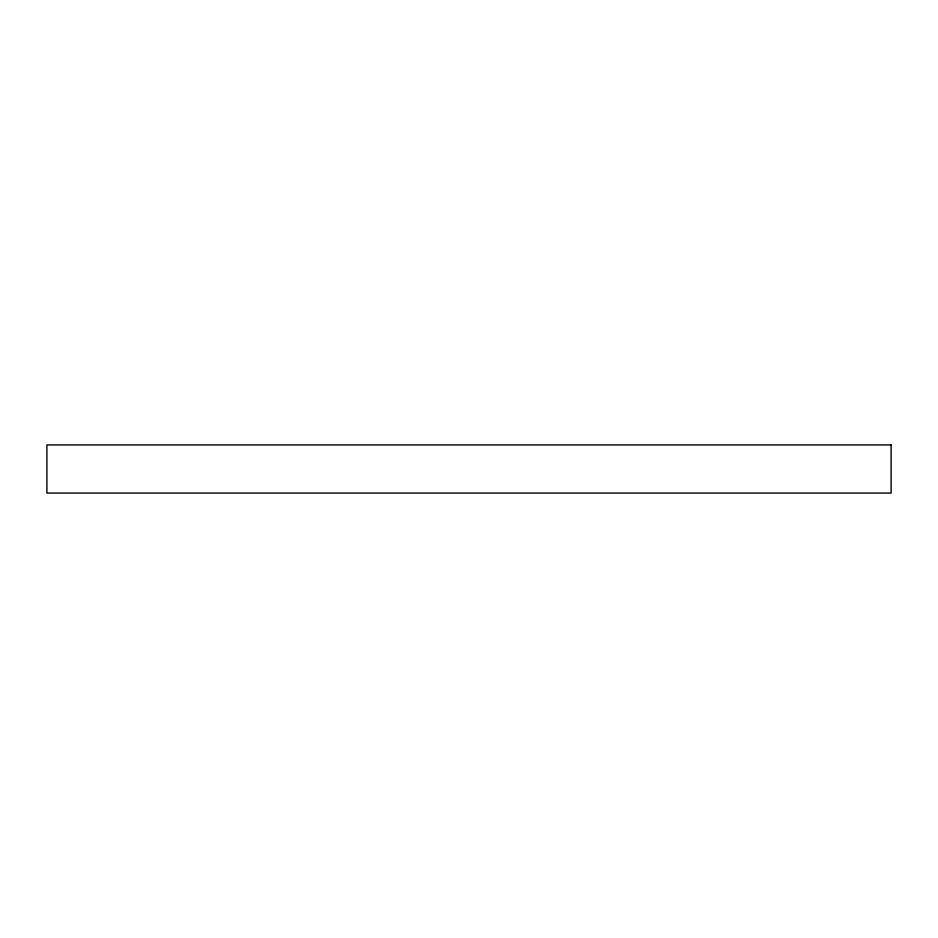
<?xml version="1.0" encoding="UTF-8"?>
<svg xmlns="http://www.w3.org/2000/svg" width="938" height="938" viewBox="0 0 938 938"><rect width="100%" height="100%" fill="white"/><g stroke="black" fill="none" stroke-linecap="round" stroke-linejoin="round"><path stroke-width="1.41" d="M891.1 444.929L46.9 444.929L46.9 493.071L891.1 493.071L891.1 444.929"/></g></svg>
